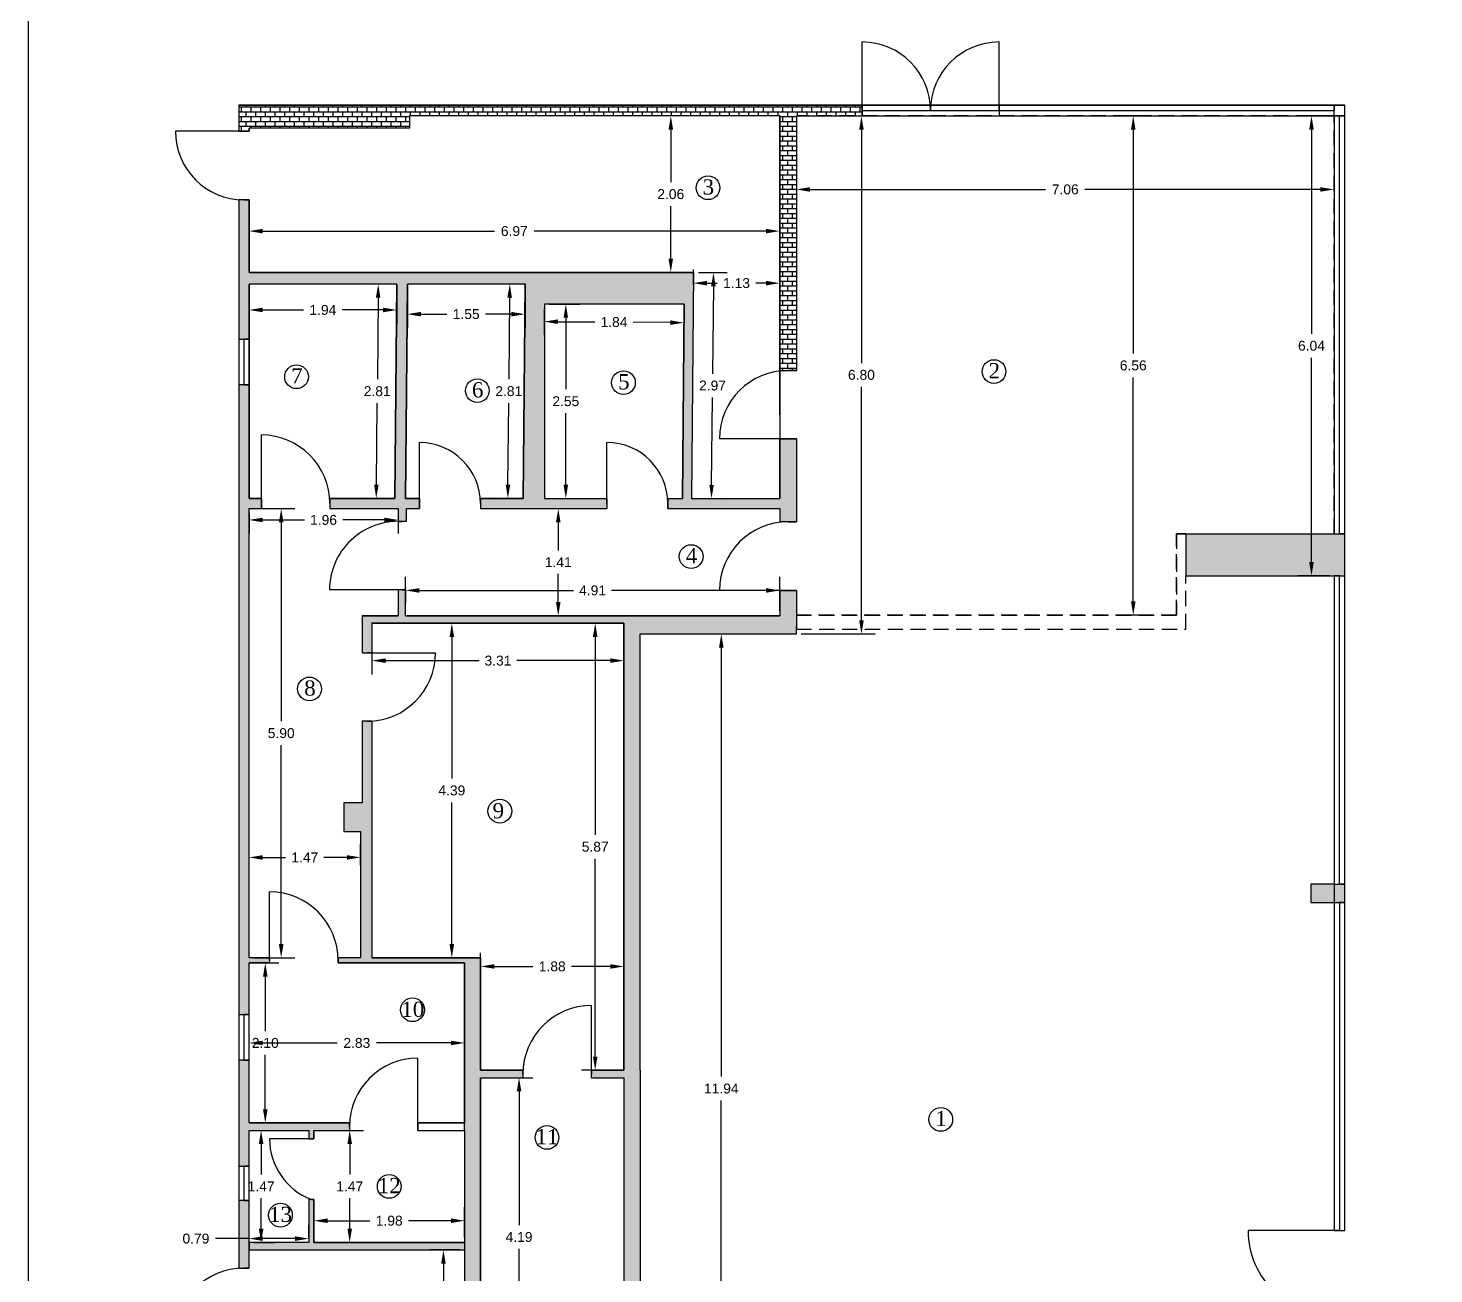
# Model space of a CAD drawing. Header units: millimetres. Extents: x 3.4 to 65.3, y -2.3 to 35.
# Drawn here: x 3.36 to 21.82, y 6.01 to 22.37 of the extents above; entities that cross this region are included whole.
import ezdxf

# ---------------------------------------------------------------- set-up
doc = ezdxf.new("R2010")
doc.units = ezdxf.units.MM
doc.header["$LTSCALE"] = 0.2
doc.header["$PDMODE"] = 32
doc.header["$PDSIZE"] = 0.3
doc.linetypes.add('DASHED', pattern=[0.75, 0.5, -0.25])
doc.layers.add('CLADIRI_ACTIVE', color=5, linetype='Continuous')
doc.styles.get("Standard").update_dxf_attribs({"font": 'arial.ttf'})
doc.styles.add('STYLE1', font='times.ttf')
doc.dimstyles.get("Standard").update_dxf_attribs({"dimtxt": 0.18, "dimasz": 0.18, "dimexe": 0.18, "dimexo": 0.0625, "dimgap": 0.09, "dimtad": 0, "dimtih": 1, "dimtoh": 1, "dimdec": 4, "dimzin": 0, "dimdsep": 46, "dimtxsty": 'Standard', "dimcen": 0.09, "dimadec": 0, "dimazin": 0, "dimtfac": 1, "dimtdec": 4, "dimtofl": 0, "dimtmove": 0, "dimatfit": 3, "dimfxl": 1, "dimtolj": 1, "dimtzin": 0, "dimarcsym": 0})

# ---------------------------------------------------------------- blocks, each defined once
blk = doc.blocks.new('*D111')
at = {"color": 0, "lineweight": -2, "transparency": 16777216}
for p, q in [((13.449, 21.156), (13.449, 20.073)), ((20.512, 21.156), (20.512, 20.073)), ((13.629, 20.253), (16.723, 20.253)), ((20.332, 20.253), (17.239, 20.253))]:
    blk.add_line(p, q, dxfattribs=at)
at = {"color": 0, "transparency": 16777216}
for points in [[(13.629, 20.283), (13.629, 20.223), (13.449, 20.253)], [(20.332, 20.283), (20.332, 20.223), (20.512, 20.253)]]:
    blk.add_solid(points, dxfattribs=at)
at = {"layer": 'Defpoints', "color": 0, "transparency": 16777216}
for p in [(13.449, 21.219), (20.512, 21.219), (20.512, 20.253)]:
    blk.add_point(p, dxfattribs=at)
at = {"color": 0, "transparency": 16777216, "insert": (16.981, 20.253), "char_height": 0.13, "attachment_point": 5}
blk.add_mtext('\\A1;7.06', dxfattribs=at)
blk = doc.blocks.new('*D112')
at = {"color": 0, "lineweight": -2, "transparency": 16777216}
for p, q in [((17.966, 21.219), (17.694, 21.219)), ((17.874, 21.039), (17.874, 18.097)), ((17.874, 14.842), (17.874, 17.784)), ((17.966, 14.662), (17.694, 14.662))]:
    blk.add_line(p, q, dxfattribs=at)
at = {"color": 0, "transparency": 16777216}
for points in [[(17.844, 21.039), (17.904, 21.039), (17.874, 21.219)], [(17.844, 14.842), (17.904, 14.842), (17.874, 14.662)]]:
    blk.add_solid(points, dxfattribs=at)
at = {"layer": 'Defpoints', "color": 0, "transparency": 16777216}
for p in [(18.028, 21.219), (17.874, 14.662), (18.028, 14.662)]:
    blk.add_point(p, dxfattribs=at)
at = {"color": 0, "transparency": 16777216, "insert": (17.874, 17.941), "char_height": 0.13, "attachment_point": 5}
blk.add_mtext('\\A1;6.56', dxfattribs=at)
blk = doc.blocks.new('*D113')
at = {"color": 0, "lineweight": -2, "transparency": 16777216}
for p, q in [((20.45, 21.219), (20.035, 21.219)), ((20.215, 21.039), (20.215, 18.355)), ((20.215, 15.359), (20.215, 18.042)), ((20.45, 15.179), (20.035, 15.179))]:
    blk.add_line(p, q, dxfattribs=at)
at = {"color": 0, "transparency": 16777216}
for points in [[(20.185, 21.039), (20.245, 21.039), (20.215, 21.219)], [(20.185, 15.359), (20.245, 15.359), (20.215, 15.179)]]:
    blk.add_solid(points, dxfattribs=at)
at = {"layer": 'Defpoints', "color": 0, "transparency": 16777216}
for p in [(20.215, 21.219), (20.512, 21.219), (20.512, 15.179)]:
    blk.add_point(p, dxfattribs=at)
at = {"color": 0, "transparency": 16777216, "insert": (20.215, 18.199), "char_height": 0.13, "attachment_point": 5}
blk.add_mtext('\\A1;6.04', dxfattribs=at)
blk = doc.blocks.new('*D114')
at = {"color": 0, "lineweight": -2, "transparency": 16777216}
for p, q in [((13.512, 21.219), (14.484, 21.219)), ((14.304, 21.039), (14.304, 17.973)), ((14.304, 14.595), (14.304, 17.66)), ((13.512, 14.415), (14.484, 14.415))]:
    blk.add_line(p, q, dxfattribs=at)
at = {"color": 0, "transparency": 16777216}
for points in [[(14.274, 21.039), (14.334, 21.039), (14.304, 21.219)], [(14.274, 14.595), (14.334, 14.595), (14.304, 14.415)]]:
    blk.add_solid(points, dxfattribs=at)
at = {"layer": 'Defpoints', "color": 0, "transparency": 16777216}
for p in [(13.449, 21.219), (13.449, 14.415), (14.304, 14.415)]:
    blk.add_point(p, dxfattribs=at)
at = {"color": 0, "transparency": 16777216, "insert": (14.304, 17.817), "char_height": 0.13, "attachment_point": 5}
blk.add_mtext('\\A1;6.80', dxfattribs=at)
blk = doc.blocks.new('*D116')
at = {"color": 0, "lineweight": -2, "transparency": 16777216}
for p, q in [((11.461, 14.415), (12.643, 14.415)), ((12.463, 14.235), (12.463, 8.6)), ((12.463, 2.652), (12.463, 8.287)), ((11.461, 2.472), (12.643, 2.472))]:
    blk.add_line(p, q, dxfattribs=at)
at = {"color": 0, "transparency": 16777216}
for points in [[(12.433, 14.235), (12.493, 14.235), (12.463, 14.415)], [(12.433, 2.652), (12.493, 2.652), (12.463, 2.472)]]:
    blk.add_solid(points, dxfattribs=at)
at = {"layer": 'Defpoints', "color": 0, "transparency": 16777216}
for p in [(11.398, 14.415), (11.398, 2.472), (12.463, 2.472)]:
    blk.add_point(p, dxfattribs=at)
at = {"color": 0, "transparency": 16777216, "insert": (12.463, 8.443), "char_height": 0.13, "attachment_point": 5}
blk.add_mtext('\\A1;11.94', dxfattribs=at)
blk = doc.blocks.new('*D118')
at = {"color": 0, "lineweight": -2, "transparency": 16777216}
for p, q in [((7.874, 14.492), (7.874, 13.884)), ((11.185, 14.492), (11.185, 13.884)), ((8.054, 14.064), (9.283, 14.064)), ((11.005, 14.064), (9.776, 14.064))]:
    blk.add_line(p, q, dxfattribs=at)
at = {"color": 0, "transparency": 16777216}
for points in [[(8.054, 14.094), (8.054, 14.034), (7.874, 14.064)], [(11.005, 14.094), (11.005, 14.034), (11.185, 14.064)]]:
    blk.add_solid(points, dxfattribs=at)
at = {"layer": 'Defpoints', "color": 0, "transparency": 16777216}
for p in [(7.874, 14.555), (11.185, 14.555), (7.874, 14.064)]:
    blk.add_point(p, dxfattribs=at)
at = {"color": 0, "transparency": 16777216, "insert": (9.53, 14.064), "char_height": 0.13, "attachment_point": 5}
blk.add_mtext('\\A1;3.31', dxfattribs=at)
blk = doc.blocks.new('*D119')
at = {"color": 0, "lineweight": -2, "transparency": 16777216}
for p, q in [((8.966, 14.555), (8.744, 14.555)), ((8.924, 14.375), (8.924, 12.514)), ((8.924, 10.34), (8.924, 12.201)), ((8.966, 10.16), (8.744, 10.16))]:
    blk.add_line(p, q, dxfattribs=at)
at = {"color": 0, "transparency": 16777216}
for points in [[(8.894, 14.375), (8.954, 14.375), (8.924, 14.555)], [(8.894, 10.34), (8.954, 10.34), (8.924, 10.16)]]:
    blk.add_solid(points, dxfattribs=at)
at = {"layer": 'Defpoints', "color": 0, "transparency": 16777216}
for p in [(9.029, 14.555), (8.924, 10.16), (9.029, 10.16)]:
    blk.add_point(p, dxfattribs=at)
at = {"color": 0, "transparency": 16777216, "insert": (8.924, 12.358), "char_height": 0.13, "attachment_point": 5}
blk.add_mtext('\\A1;4.39', dxfattribs=at)
blk = doc.blocks.new('*D120')
at = {"color": 0, "lineweight": -2, "transparency": 16777216}
for p, q in [((9.302, 9.796), (9.302, 10.227)), ((11.185, 9.796), (11.185, 10.227)), ((9.482, 10.047), (9.99, 10.047)), ((11.005, 10.047), (10.496, 10.047))]:
    blk.add_line(p, q, dxfattribs=at)
at = {"color": 0, "transparency": 16777216}
for points in [[(9.482, 10.077), (9.482, 10.017), (9.302, 10.047)], [(11.005, 10.077), (11.005, 10.017), (11.185, 10.047)]]:
    blk.add_solid(points, dxfattribs=at)
at = {"layer": 'Defpoints', "color": 0, "transparency": 16777216}
for p in [(11.185, 10.047), (9.302, 9.733), (11.185, 9.733)]:
    blk.add_point(p, dxfattribs=at)
at = {"color": 0, "transparency": 16777216, "insert": (10.243, 10.047), "char_height": 0.13, "attachment_point": 5}
blk.add_mtext('\\A1;1.88', dxfattribs=at)
blk = doc.blocks.new('*D121')
at = {"color": 0, "lineweight": -2, "transparency": 16777216}
for p, q in [((11.123, 14.555), (10.627, 14.555)), ((10.807, 14.375), (10.807, 11.775)), ((10.807, 8.863), (10.807, 11.462)), ((11.123, 8.683), (10.627, 8.683))]:
    blk.add_line(p, q, dxfattribs=at)
at = {"color": 0, "transparency": 16777216}
for points in [[(10.777, 14.375), (10.837, 14.375), (10.807, 14.555)], [(10.777, 8.863), (10.837, 8.863), (10.807, 8.683)]]:
    blk.add_solid(points, dxfattribs=at)
at = {"layer": 'Defpoints', "color": 0, "transparency": 16777216}
for p in [(10.807, 14.555), (11.185, 14.555), (11.185, 8.683)]:
    blk.add_point(p, dxfattribs=at)
at = {"color": 0, "transparency": 16777216, "insert": (10.807, 11.619), "char_height": 0.13, "attachment_point": 5}
blk.add_mtext('\\A1;5.87', dxfattribs=at)
blk = doc.blocks.new('*D122')
at = {"color": 0, "lineweight": -2, "transparency": 16777216}
for p, q in [((10.193, 16.061), (10.502, 16.061)), ((10.322, 15.881), (10.322, 15.512)), ((10.322, 14.833), (10.322, 15.202)), ((10.193, 14.653), (10.502, 14.653))]:
    blk.add_line(p, q, dxfattribs=at)
at = {"color": 0, "transparency": 16777216}
for points in [[(10.292, 15.881), (10.352, 15.881), (10.322, 16.061)], [(10.292, 14.833), (10.352, 14.833), (10.322, 14.653)]]:
    blk.add_solid(points, dxfattribs=at)
at = {"layer": 'Defpoints', "color": 0, "transparency": 16777216}
for p in [(10.131, 16.061), (10.131, 14.653), (10.322, 14.653)]:
    blk.add_point(p, dxfattribs=at)
at = {"color": 0, "transparency": 16777216, "insert": (10.322, 15.357), "char_height": 0.13, "attachment_point": 5}
blk.add_mtext('\\A1;1.41', dxfattribs=at)
blk = doc.blocks.new('*D123')
at = {"color": 0, "lineweight": -2, "transparency": 16777216}
for p, q in [((8.316, 14.715), (8.316, 15.166)), ((13.23, 14.715), (13.23, 15.166)), ((8.496, 14.986), (10.524, 14.986)), ((13.05, 14.986), (11.022, 14.986))]:
    blk.add_line(p, q, dxfattribs=at)
at = {"color": 0, "transparency": 16777216}
for points in [[(8.496, 15.016), (8.496, 14.956), (8.316, 14.986)], [(13.05, 15.016), (13.05, 14.956), (13.23, 14.986)]]:
    blk.add_solid(points, dxfattribs=at)
at = {"layer": 'Defpoints', "color": 0, "transparency": 16777216}
for p in [(13.23, 14.986), (8.316, 14.653), (13.23, 14.653)]:
    blk.add_point(p, dxfattribs=at)
at = {"color": 0, "transparency": 16777216, "insert": (10.773, 14.986), "char_height": 0.13, "attachment_point": 5}
blk.add_mtext('\\A1;4.91', dxfattribs=at)
blk = doc.blocks.new('*D124')
at = {"color": 0, "lineweight": -2, "transparency": 16777216}
for p, q in [((10.201, 18.748), (10.601, 18.748)), ((10.421, 18.568), (10.421, 17.628)), ((10.421, 16.375), (10.421, 17.315)), ((10.201, 16.195), (10.601, 16.195))]:
    blk.add_line(p, q, dxfattribs=at)
at = {"color": 0, "transparency": 16777216}
for points in [[(10.391, 18.568), (10.451, 18.568), (10.421, 18.748)], [(10.391, 16.375), (10.451, 16.375), (10.421, 16.195)]]:
    blk.add_solid(points, dxfattribs=at)
at = {"layer": 'Defpoints', "color": 0, "transparency": 16777216}
for p in [(10.139, 18.748), (10.139, 16.195), (10.421, 16.195)]:
    blk.add_point(p, dxfattribs=at)
at = {"color": 0, "transparency": 16777216, "insert": (10.421, 17.471), "char_height": 0.13, "attachment_point": 5}
blk.add_mtext('\\A1;2.55', dxfattribs=at)
blk = doc.blocks.new('*D125')
at = {"color": 0, "lineweight": -2, "transparency": 16777216}
for p, q in [((10.138, 18.686), (10.135, 18.337)), ((11.973, 18.671), (11.971, 18.322)), ((10.317, 18.516), (10.802, 18.512)), ((11.792, 18.504), (11.307, 18.508))]:
    blk.add_line(p, q, dxfattribs=at)
at = {"color": 0, "transparency": 16777216}
for points in [[(10.317, 18.546), (10.316, 18.486), (10.137, 18.517)], [(11.792, 18.534), (11.792, 18.474), (11.972, 18.502)]]:
    blk.add_solid(points, dxfattribs=at)
at = {"layer": 'Defpoints', "color": 0, "transparency": 16777216}
for p in [(10.139, 18.748), (11.974, 18.733), (11.972, 18.502)]:
    blk.add_point(p, dxfattribs=at)
at = {"color": 0, "transparency": 16777216, "insert": (11.054, 18.51), "char_height": 0.13, "attachment_point": 5}
blk.add_mtext('\\A1;1.84', dxfattribs=at)
blk = doc.blocks.new('*D126')
at = {"color": 0, "lineweight": -2, "transparency": 16777216}
for p, q in [((8.34, 18.945), (8.34, 18.435)), ((9.886, 18.945), (9.886, 18.435)), ((8.52, 18.615), (8.86, 18.615)), ((9.706, 18.615), (9.366, 18.615))]:
    blk.add_line(p, q, dxfattribs=at)
at = {"color": 0, "transparency": 16777216}
for points in [[(8.52, 18.645), (8.52, 18.585), (8.34, 18.615)], [(9.706, 18.645), (9.706, 18.585), (9.886, 18.615)]]:
    blk.add_solid(points, dxfattribs=at)
at = {"layer": 'Defpoints', "color": 0, "transparency": 16777216}
for p in [(8.34, 19.008), (9.886, 19.008), (8.34, 18.615)]:
    blk.add_point(p, dxfattribs=at)
at = {"color": 0, "transparency": 16777216, "insert": (9.113, 18.615), "char_height": 0.13, "attachment_point": 5}
blk.add_mtext('\\A1;1.55', dxfattribs=at)
blk = doc.blocks.new('*D127')
at = {"color": 0, "lineweight": -2, "transparency": 16777216}
for p, q in [((9.823, 19.008), (9.505, 19.011)), ((9.683, 18.83), (9.674, 17.759)), ((9.661, 16.376), (9.671, 17.447)), ((9.798, 16.195), (9.48, 16.198))]:
    blk.add_line(p, q, dxfattribs=at)
at = {"color": 0, "transparency": 16777216}
for points in [[(9.653, 18.83), (9.713, 18.829), (9.685, 19.01)], [(9.631, 16.377), (9.691, 16.376), (9.66, 16.196)]]:
    blk.add_solid(points, dxfattribs=at)
at = {"layer": 'Defpoints', "color": 0, "transparency": 16777216}
for p in [(9.886, 19.008), (9.66, 16.196), (9.86, 16.195)]:
    blk.add_point(p, dxfattribs=at)
at = {"color": 0, "transparency": 16777216, "insert": (9.672, 17.603), "char_height": 0.13, "attachment_point": 5}
blk.add_mtext('\\A1;2.81', dxfattribs=at)
blk = doc.blocks.new('*D128')
at = {"color": 0, "lineweight": -2, "transparency": 16777216}
for p, q in [((6.26, 18.945), (6.26, 18.49)), ((8.2, 18.945), (8.2, 18.49)), ((6.44, 18.67), (6.977, 18.67)), ((8.02, 18.67), (7.482, 18.67))]:
    blk.add_line(p, q, dxfattribs=at)
at = {"color": 0, "transparency": 16777216}
for points in [[(6.44, 18.7), (6.44, 18.64), (6.26, 18.67)], [(8.02, 18.7), (8.02, 18.64), (8.2, 18.67)]]:
    blk.add_solid(points, dxfattribs=at)
at = {"layer": 'Defpoints', "color": 0, "transparency": 16777216}
for p in [(6.26, 19.008), (8.2, 19.008), (6.26, 18.67)]:
    blk.add_point(p, dxfattribs=at)
at = {"color": 0, "transparency": 16777216, "insert": (7.23, 18.67), "char_height": 0.13, "attachment_point": 5}
blk.add_mtext('\\A1;1.94', dxfattribs=at)
blk = doc.blocks.new('*D129')
at = {"color": 0, "lineweight": -2, "transparency": 16777216}
for p, q in [((8.137, 19.008), (7.777, 19.012)), ((7.956, 18.83), (7.946, 17.76)), ((7.933, 16.377), (7.943, 17.447)), ((8.111, 16.195), (7.751, 16.199))]:
    blk.add_line(p, q, dxfattribs=at)
at = {"color": 0, "transparency": 16777216}
for points in [[(7.926, 18.83), (7.986, 18.83), (7.957, 19.01)], [(7.903, 16.377), (7.963, 16.377), (7.931, 16.197)]]:
    blk.add_solid(points, dxfattribs=at)
at = {"layer": 'Defpoints', "color": 0, "transparency": 16777216}
for p in [(8.2, 19.008), (7.931, 16.197), (8.174, 16.195)]:
    blk.add_point(p, dxfattribs=at)
at = {"color": 0, "transparency": 16777216, "insert": (7.944, 17.603), "char_height": 0.13, "attachment_point": 5}
blk.add_mtext('\\A1;2.81', dxfattribs=at)
blk = doc.blocks.new('*D130')
at = {"color": 0, "lineweight": -2, "transparency": 16777216}
for p, q in [((6.26, 15.998), (6.26, 15.732)), ((6.44, 15.912), (6.987, 15.912)), ((8.038, 15.912), (7.492, 15.912)), ((8.218, 15.998), (8.218, 15.732))]:
    blk.add_line(p, q, dxfattribs=at)
at = {"color": 0, "transparency": 16777216}
for points in [[(6.44, 15.942), (6.44, 15.882), (6.26, 15.912)], [(8.038, 15.942), (8.038, 15.882), (8.218, 15.912)]]:
    blk.add_solid(points, dxfattribs=at)
at = {"layer": 'Defpoints', "color": 0, "transparency": 16777216}
for p in [(6.26, 16.061), (8.218, 16.061), (8.218, 15.912)]:
    blk.add_point(p, dxfattribs=at)
at = {"color": 0, "transparency": 16777216, "insert": (7.239, 15.912), "char_height": 0.13, "attachment_point": 5}
blk.add_mtext('\\A1;1.96', dxfattribs=at)
blk = doc.blocks.new('*D131')
at = {"color": 0, "lineweight": -2, "transparency": 16777216}
for p, q in [((6.323, 16.061), (6.863, 16.061)), ((6.683, 15.881), (6.683, 13.267)), ((6.683, 10.34), (6.683, 12.954)), ((6.323, 10.16), (6.863, 10.16))]:
    blk.add_line(p, q, dxfattribs=at)
at = {"color": 0, "transparency": 16777216}
for points in [[(6.653, 15.881), (6.713, 15.881), (6.683, 16.061)], [(6.653, 10.34), (6.713, 10.34), (6.683, 10.16)]]:
    blk.add_solid(points, dxfattribs=at)
at = {"layer": 'Defpoints', "color": 0, "transparency": 16777216}
for p in [(6.26, 16.061), (6.26, 10.16), (6.683, 10.16)]:
    blk.add_point(p, dxfattribs=at)
at = {"color": 0, "transparency": 16777216, "insert": (6.683, 13.111), "char_height": 0.13, "attachment_point": 5}
blk.add_mtext('\\A1;5.90', dxfattribs=at)
blk = doc.blocks.new('*D132')
at = {"color": 0, "lineweight": -2, "transparency": 16777216}
for p, q in [((6.26, 11.377), (6.26, 11.659)), ((7.725, 11.377), (7.725, 11.659)), ((6.44, 11.479), (6.74, 11.479)), ((7.545, 11.479), (7.245, 11.479))]:
    blk.add_line(p, q, dxfattribs=at)
at = {"color": 0, "transparency": 16777216}
for points in [[(6.44, 11.509), (6.44, 11.449), (6.26, 11.479)], [(7.545, 11.509), (7.545, 11.449), (7.725, 11.479)]]:
    blk.add_solid(points, dxfattribs=at)
at = {"layer": 'Defpoints', "color": 0, "transparency": 16777216}
for p in [(6.26, 11.479), (6.26, 11.314), (7.725, 11.314)]:
    blk.add_point(p, dxfattribs=at)
at = {"color": 0, "transparency": 16777216, "insert": (6.993, 11.479), "char_height": 0.13, "attachment_point": 5}
blk.add_mtext('\\A1;1.47', dxfattribs=at)
blk = doc.blocks.new('*D133')
at = {"color": 0, "lineweight": -2, "transparency": 16777216}
for p, q in [((6.323, 10.093), (6.654, 10.093)), ((6.474, 9.913), (6.474, 9.198)), ((6.474, 8.171), (6.474, 8.886)), ((6.323, 7.991), (6.654, 7.991))]:
    blk.add_line(p, q, dxfattribs=at)
at = {"color": 0, "transparency": 16777216}
for points in [[(6.444, 9.913), (6.504, 9.913), (6.474, 10.093)], [(6.444, 8.171), (6.504, 8.171), (6.474, 7.991)]]:
    blk.add_solid(points, dxfattribs=at)
at = {"layer": 'Defpoints', "color": 0, "transparency": 16777216}
for p in [(6.26, 10.093), (6.26, 7.991), (6.474, 7.991)]:
    blk.add_point(p, dxfattribs=at)
at = {"color": 0, "transparency": 16777216, "insert": (6.474, 9.042), "char_height": 0.13, "attachment_point": 5}
blk.add_mtext('\\A1;2.10', dxfattribs=at)
blk = doc.blocks.new('*D134')
at = {"color": 0, "lineweight": -2, "transparency": 16777216}
for p, q in [((6.26, 9.104), (6.26, 9.222)), ((9.092, 9.104), (9.092, 9.222)), ((6.44, 9.042), (7.416, 9.042)), ((8.912, 9.042), (7.936, 9.042))]:
    blk.add_line(p, q, dxfattribs=at)
at = {"color": 0, "transparency": 16777216}
for points in [[(6.44, 9.072), (6.44, 9.012), (6.26, 9.042)], [(8.912, 9.072), (8.912, 9.012), (9.092, 9.042)]]:
    blk.add_solid(points, dxfattribs=at)
at = {"layer": 'Defpoints', "color": 0, "transparency": 16777216}
for p in [(6.26, 9.042), (6.26, 9.042), (9.092, 9.042)]:
    blk.add_point(p, dxfattribs=at)
at = {"color": 0, "transparency": 16777216, "insert": (7.676, 9.042), "char_height": 0.13, "attachment_point": 5}
blk.add_mtext('\\A1;2.83', dxfattribs=at)
blk = doc.blocks.new('*D135')
at = {"color": 0, "lineweight": -2, "transparency": 16777216}
for p, q in [((6.323, 7.894), (6.599, 7.894)), ((6.419, 7.714), (6.419, 7.314)), ((6.419, 6.603), (6.419, 7.003)), ((6.323, 6.423), (6.599, 6.423))]:
    blk.add_line(p, q, dxfattribs=at)
at = {"color": 0, "transparency": 16777216}
for points in [[(6.389, 7.714), (6.449, 7.714), (6.419, 7.894)], [(6.389, 6.603), (6.449, 6.603), (6.419, 6.423)]]:
    blk.add_solid(points, dxfattribs=at)
at = {"layer": 'Defpoints', "color": 0, "transparency": 16777216}
for p in [(6.26, 7.894), (6.26, 6.423), (6.419, 6.423)]:
    blk.add_point(p, dxfattribs=at)
at = {"color": 0, "transparency": 16777216, "insert": (6.419, 7.158), "char_height": 0.13, "attachment_point": 5}
blk.add_mtext('\\A1;1.47', dxfattribs=at)
blk = doc.blocks.new('*D136')
at = {"color": 0, "lineweight": -2, "transparency": 16777216}
for p, q in [((6.26, 6.485), (6.26, 6.652)), ((7.045, 6.485), (7.045, 6.652)), ((6.26, 6.472), (5.822, 6.472)), ((6.865, 6.472), (6.44, 6.472))]:
    blk.add_line(p, q, dxfattribs=at)
at = {"color": 0, "transparency": 16777216}
for points in [[(6.44, 6.502), (6.44, 6.442), (6.26, 6.472)], [(6.865, 6.502), (6.865, 6.442), (7.045, 6.472)]]:
    blk.add_solid(points, dxfattribs=at)
at = {"layer": 'Defpoints', "color": 0, "transparency": 16777216}
for p in [(7.045, 6.472), (6.26, 6.423), (7.045, 6.423)]:
    blk.add_point(p, dxfattribs=at)
at = {"color": 0, "transparency": 16777216, "insert": (5.563, 6.472), "char_height": 0.13, "attachment_point": 5}
blk.add_mtext('\\A1;0.79', dxfattribs=at)
blk = doc.blocks.new('*D137')
at = {"color": 0, "lineweight": -2, "transparency": 16777216}
for p, q in [((7.48, 7.894), (7.763, 7.894)), ((7.583, 7.714), (7.583, 7.314)), ((7.583, 6.603), (7.583, 7.003)), ((7.48, 6.423), (7.763, 6.423))]:
    blk.add_line(p, q, dxfattribs=at)
at = {"color": 0, "transparency": 16777216}
for points in [[(7.553, 7.714), (7.613, 7.714), (7.583, 7.894)], [(7.553, 6.603), (7.613, 6.603), (7.583, 6.423)]]:
    blk.add_solid(points, dxfattribs=at)
at = {"layer": 'Defpoints', "color": 0, "transparency": 16777216}
for p in [(7.418, 7.894), (7.418, 6.423), (7.583, 6.423)]:
    blk.add_point(p, dxfattribs=at)
at = {"color": 0, "transparency": 16777216, "insert": (7.583, 7.158), "char_height": 0.13, "attachment_point": 5}
blk.add_mtext('\\A1;1.47', dxfattribs=at)
blk = doc.blocks.new('*D138')
at = {"color": 0, "lineweight": -2, "transparency": 16777216}
for p, q in [((7.112, 6.485), (7.112, 6.887)), ((9.092, 6.485), (9.092, 6.887)), ((7.292, 6.707), (7.849, 6.707)), ((8.912, 6.707), (8.355, 6.707))]:
    blk.add_line(p, q, dxfattribs=at)
at = {"color": 0, "transparency": 16777216}
for points in [[(7.292, 6.737), (7.292, 6.677), (7.112, 6.707)], [(8.912, 6.737), (8.912, 6.677), (9.092, 6.707)]]:
    blk.add_solid(points, dxfattribs=at)
at = {"layer": 'Defpoints', "color": 0, "transparency": 16777216}
for p in [(9.092, 6.707), (7.112, 6.423), (9.092, 6.423)]:
    blk.add_point(p, dxfattribs=at)
at = {"color": 0, "transparency": 16777216, "insert": (8.102, 6.707), "char_height": 0.13, "attachment_point": 5}
blk.add_mtext('\\A1;1.98', dxfattribs=at)
blk = doc.blocks.new('*D139')
at = {"color": 0, "lineweight": -2, "transparency": 16777216}
for p, q in [((9.029, 6.323), (8.634, 6.323)), ((8.814, 6.143), (8.814, 5.518)), ((8.814, 4.58), (8.814, 5.205)), ((9.029, 4.4), (8.634, 4.4))]:
    blk.add_line(p, q, dxfattribs=at)
at = {"color": 0, "transparency": 16777216}
for points in [[(8.784, 6.143), (8.844, 6.143), (8.814, 6.323)], [(8.784, 4.58), (8.844, 4.58), (8.814, 4.4)]]:
    blk.add_solid(points, dxfattribs=at)
at = {"layer": 'Defpoints', "color": 0, "transparency": 16777216}
for p in [(9.092, 6.323), (8.814, 4.4), (9.092, 4.4)]:
    blk.add_point(p, dxfattribs=at)
at = {"color": 0, "transparency": 16777216, "insert": (8.814, 5.361), "char_height": 0.13, "attachment_point": 5}
blk.add_mtext('\\A1;1.92', dxfattribs=at)
blk = doc.blocks.new('*D142')
at = {"color": 0, "lineweight": -2, "transparency": 16777216}
for p, q in [((9.364, 8.586), (9.987, 8.586)), ((9.807, 8.406), (9.807, 6.649)), ((9.807, 4.58), (9.807, 6.337)), ((9.364, 4.4), (9.987, 4.4))]:
    blk.add_line(p, q, dxfattribs=at)
at = {"color": 0, "transparency": 16777216}
for points in [[(9.777, 8.406), (9.837, 8.406), (9.807, 8.586)], [(9.777, 4.58), (9.837, 4.58), (9.807, 4.4)]]:
    blk.add_solid(points, dxfattribs=at)
at = {"layer": 'Defpoints', "color": 0, "transparency": 16777216}
for p in [(9.302, 8.586), (9.807, 8.586), (9.302, 4.4)]:
    blk.add_point(p, dxfattribs=at)
at = {"color": 0, "transparency": 16777216, "insert": (9.807, 6.493), "char_height": 0.13, "attachment_point": 5}
blk.add_mtext('\\A1;4.19', dxfattribs=at)
blk = doc.blocks.new('*D146')
at = {"color": 0, "lineweight": -2, "transparency": 16777216}
for p, q in [((6.26, 19.703), (6.26, 19.886)), ((13.23, 19.703), (13.23, 19.886)), ((6.44, 19.706), (9.486, 19.706)), ((13.05, 19.706), (10.004, 19.706))]:
    blk.add_line(p, q, dxfattribs=at)
at = {"color": 0, "transparency": 16777216}
for points in [[(6.44, 19.736), (6.44, 19.676), (6.26, 19.706)], [(13.05, 19.736), (13.05, 19.676), (13.23, 19.706)]]:
    blk.add_solid(points, dxfattribs=at)
at = {"layer": 'Defpoints', "color": 0, "transparency": 16777216}
for p in [(6.26, 19.64), (13.23, 19.706), (13.23, 19.64)]:
    blk.add_point(p, dxfattribs=at)
at = {"color": 0, "transparency": 16777216, "insert": (9.745, 19.706), "char_height": 0.13, "attachment_point": 5}
blk.add_mtext('\\A1;6.97', dxfattribs=at)
blk = doc.blocks.new('*D147')
at = {"color": 0, "lineweight": -2, "transparency": 16777216}
for p, q in [((12.162, 19.163), (12.541, 19.16)), ((12.359, 18.981), (12.349, 17.833)), ((12.336, 16.372), (12.346, 17.52)), ((12.135, 16.194), (12.514, 16.191))]:
    blk.add_line(p, q, dxfattribs=at)
at = {"color": 0, "transparency": 16777216}
for points in [[(12.329, 18.982), (12.389, 18.981), (12.361, 19.161)], [(12.306, 16.373), (12.366, 16.372), (12.334, 16.192)]]:
    blk.add_solid(points, dxfattribs=at)
at = {"layer": 'Defpoints', "color": 0, "transparency": 16777216}
for p in [(12.099, 19.164), (12.073, 16.195), (12.334, 16.192)]:
    blk.add_point(p, dxfattribs=at)
at = {"color": 0, "transparency": 16777216, "insert": (12.348, 17.677), "char_height": 0.13, "attachment_point": 5}
blk.add_mtext('\\A1;2.97', dxfattribs=at)
blk = doc.blocks.new('*D148')
at = {"color": 0, "lineweight": -2, "transparency": 16777216}
for p, q in [((12.097, 19.006), (12.097, 19.202)), ((12.277, 19.022), (12.411, 19.022)), ((13.05, 19.022), (12.916, 19.022)), ((13.23, 19.006), (13.23, 19.202))]:
    blk.add_line(p, q, dxfattribs=at)
at = {"color": 0, "transparency": 16777216}
for points in [[(12.277, 19.052), (12.277, 18.992), (12.097, 19.022)], [(13.05, 19.052), (13.05, 18.992), (13.23, 19.022)]]:
    blk.add_solid(points, dxfattribs=at)
at = {"layer": 'Defpoints', "color": 0, "transparency": 16777216}
for p in [(13.23, 19.022), (12.097, 18.944), (13.23, 18.944)]:
    blk.add_point(p, dxfattribs=at)
at = {"color": 0, "transparency": 16777216, "insert": (12.664, 19.022), "char_height": 0.13, "attachment_point": 5}
blk.add_mtext('\\A1;1.13', dxfattribs=at)
blk = doc.blocks.new('*D149')
at = {"color": 0, "lineweight": -2, "transparency": 16777216}
for p, q in [((11.749, 21.219), (11.62, 21.219)), ((11.8, 21.039), (11.8, 20.348)), ((11.8, 19.344), (11.8, 20.035)), ((11.749, 19.164), (11.62, 19.164))]:
    blk.add_line(p, q, dxfattribs=at)
at = {"color": 0, "transparency": 16777216}
for points in [[(11.77, 21.039), (11.83, 21.039), (11.8, 21.219)], [(11.77, 19.344), (11.83, 19.344), (11.8, 19.164)]]:
    blk.add_solid(points, dxfattribs=at)
at = {"layer": 'Defpoints', "color": 0, "transparency": 16777216}
for p in [(11.8, 21.219), (11.811, 21.219), (11.811, 19.164)]:
    blk.add_point(p, dxfattribs=at)
at = {"color": 0, "transparency": 16777216, "insert": (11.8, 20.191), "char_height": 0.13, "attachment_point": 5}
blk.add_mtext('\\A1;2.06', dxfattribs=at)

msp = doc.modelspace()

# ---------------------------------------------------------------- hatches: boundary and pattern name
at = {"layer": 'CLADIRI_ACTIVE', "transparency": 33554534}
h = msp.add_hatch(dxfattribs=at)
h.set_pattern_fill('BRICK', color=9, scale=0.01)
h.paths.add_polyline_path([(14.312, 21.362), (6.126, 21.362), (6.126, 21.017), (6.193, 21.017), (6.26, 21.017), (6.26, 21.06), (8.366, 21.06), (8.366, 21.219), (13.23, 21.219), (13.23, 17.877), (13.449, 17.877), (13.449, 21.219), (14.312, 21.219)])
h = msp.add_hatch(dxfattribs=at)
h.set_pattern_fill('BRICK', color=9, scale=0.01)
edge = h.paths.add_edge_path()
edge.add_line((12.099, 19.164), (6.26, 19.164))
edge.add_line((6.26, 19.164), (6.26, 20.117))
edge.add_line((6.26, 20.117), (6.193, 20.117))
edge.add_line((6.193, 20.117), (6.126, 20.117))
edge.add_line((6.126, 20.117), (6.126, 18.285))
edge.add_line((6.126, 18.285), (6.26, 18.285))
edge.add_line((6.26, 18.285), (6.26, 19.008))
edge.add_line((6.26, 19.008), (8.2, 19.008))
edge.add_line((8.2, 19.008), (8.174, 16.195))
edge.add_line((8.174, 16.195), (7.322, 16.195))
edge.add_line((7.322, 16.195), (7.322, 16.128))
edge.add_line((7.322, 16.128), (7.322, 16.061))
edge.add_line((7.322, 16.061), (8.218, 16.061))
edge.add_line((8.218, 16.061), (8.218, 15.894))
edge.add_arc((8.22, 14.992), 0.902, 86.6735, 90.1231, ccw=False)
edge.add_line((8.273, 15.893), (8.327, 15.893))
edge.add_line((8.327, 15.893), (8.328, 16.061))
edge.add_line((8.328, 16.061), (8.5, 16.061))
edge.add_line((8.5, 16.061), (8.5, 16.195))
edge.add_line((8.5, 16.195), (8.314, 16.195))
edge.add_line((8.314, 16.195), (8.34, 19.008))
edge.add_line((8.34, 19.008), (9.886, 19.008))
edge.add_line((9.886, 19.008), (9.86, 16.195))
edge.add_line((9.86, 16.195), (9.3, 16.195))
edge.add_line((9.3, 16.195), (9.3, 16.128))
edge.add_line((9.3, 16.128), (9.3, 16.061))
edge.add_line((9.3, 16.061), (10.962, 16.061))
edge.add_line((10.962, 16.061), (10.962, 16.195))
edge.add_line((10.962, 16.195), (10.139, 16.195))
edge.add_line((10.139, 16.195), (10.139, 18.748))
edge.add_line((10.139, 18.748), (11.974, 18.748))
edge.add_line((11.974, 18.748), (11.953, 16.195))
edge.add_line((11.953, 16.195), (11.762, 16.195))
edge.add_line((11.762, 16.195), (11.762, 16.061))
edge.add_line((11.762, 16.061), (13.23, 16.061))
edge.add_line((13.23, 16.061), (13.23, 15.886))
edge.add_line((13.23, 15.886), (13.449, 15.886))
edge.add_line((13.449, 15.886), (13.449, 16.977))
edge.add_line((13.449, 16.977), (13.34, 16.977))
edge.add_line((13.34, 16.977), (13.23, 16.977))
edge.add_line((13.23, 16.977), (13.23, 16.195))
edge.add_line((13.23, 16.195), (12.073, 16.195))
edge.add_line((12.073, 16.195), (12.099, 19.164))
h.paths.add_polyline_path([(13.449, 14.662), (13.449, 14.986), (13.23, 14.986), (13.23, 14.653), (8.328, 14.653), (8.316, 14.653), (8.319, 14.992), (8.218, 14.992), (8.218, 14.653), (7.745, 14.653), (7.745, 14.167), (7.874, 14.167), (7.874, 14.555), (11.185, 14.555), (11.185, 8.683), (10.758, 8.683), (10.758, 8.634), (10.758, 8.586), (11.185, 8.586), (11.185, 4.4), (9.302, 4.4), (9.302, 8.586), (9.858, 8.586), (9.858, 8.683), (9.302, 8.683), (9.302, 10.16), (7.874, 10.16), (7.874, 13.267), (7.81, 13.267), (7.745, 13.267), (7.745, 12.198), (7.506, 12.198), (7.506, 11.819), (7.725, 11.819), (7.725, 10.161), (7.43, 10.161), (7.43, 10.093), (9.092, 10.093), (9.092, 7.991), (9.092, 7.894), (9.092, 6.423), (9.092, 4.4), (6.26, 4.4), (6.26, 5.184), (6.193, 5.184), (6.126, 5.184), (6.126, 3.513), (6.26, 3.513), (6.26, 4.233), (11.185, 4.233), (11.185, 2.472), (6.26, 2.472), (6.26, 2.613), (6.193, 2.613), (6.126, 2.613), (6.126, 2.332), (11.398, 2.332), (11.398, 8.683), (11.398, 14.415), (13.23, 14.415), (13.449, 14.415), (13.449, 14.479)])
h.paths.add_polyline_path([(20.652, 15.731), (18.565, 15.731), (18.565, 15.179), (20.652, 15.179)])
h.paths.add_polyline_path([(20.512, 11.129), (20.208, 11.129), (20.208, 10.888), (20.512, 10.888)])
h.paths.add_polyline_path([(20.652, 11.129), (20.512, 11.129), (20.512, 10.888), (20.652, 10.888)])
h.paths.add_polyline_path([(20.652, 2.472), (20.512, 2.472), (20.512, 2.332), (20.652, 2.332)])
h.paths.add_polyline_path([(20.512, 2.472), (14.494, 2.472), (11.398, 2.472), (11.398, 2.332), (20.512, 2.332)])
h.paths.add_polyline_path([(9.092, 6.423), (7.112, 6.423), (7.112, 6.984), (7.079, 6.984), (7.045, 6.984), (7.045, 6.423), (6.26, 6.423), (6.26, 6.323), (9.092, 6.323)], flags=17)
h.paths.add_polyline_path([(6.26, 6.974), (6.193, 6.974), (6.126, 6.974), (6.126, 6.084), (6.26, 6.084)])
h.paths.add_polyline_path([(6.26, 8.817), (6.193, 8.817), (6.126, 8.817), (6.126, 7.424), (6.26, 7.424), (6.26, 7.894), (7.045, 7.894), (7.045, 7.784), (7.079, 7.784), (7.112, 7.784), (7.112, 7.894), (7.579, 7.894), (7.579, 7.991), (6.26, 7.991)])
h.paths.add_polyline_path([(6.53, 10.161), (6.26, 10.16), (6.26, 16.061), (6.422, 16.061), (6.422, 16.195), (6.26, 16.195), (6.26, 17.685), (6.193, 17.685), (6.126, 17.685), (6.126, 9.417), (6.26, 9.417), (6.26, 10.093), (6.53, 10.093)])

# ---------------------------------------------------------------- linework, layer by layer
for points in [[(3.359, 25.823), (3.359, -2.282), (22.199, -2.282)], [(3.359, 25.809), (3.359, -2.282), (22.199, -2.282)], [(14.312, 21.29), (14.312, 22.19)], [(16.112, 21.29), (16.112, 22.19)], [(6.126, 21.362), (18.253, 21.362), (20.652, 21.362)], [(6.126, 21.362), (20.652, 21.362)], [(6.126, 21.362), (6.126, 21.017)], [(20.652, 6.578), (20.652, 21.362), (6.126, 21.362), (6.126, 21.017)], [(14.312, 21.362), (14.312, 21.219), (14.312, 21.29), (16.112, 21.29), (16.112, 21.362), (16.112, 21.219)], [(16.112, 21.29), (20.512, 21.29)], [(20.512, 21.219), (20.512, 21.362), (20.512, 21.29)], [(20.652, 20.963), (20.652, 21.362)], [(8.366, 21.219), (8.366, 21.06), (6.26, 21.06)], [(13.23, 17.87), (13.23, 21.219), (8.366, 21.219), (8.366, 21.06), (6.26, 21.06), (6.26, 21.017)], [(6.26, 21.017), (6.26, 21.06)], [(13.23, 21.219), (8.366, 21.219)], [(13.23, 17.292), (13.23, 21.219), (13.23, 16.195)], [(13.449, 21.219), (13.449, 17.877)], [(13.449, 21.219), (20.512, 21.219)], [(20.512, 15.731), (20.652, 15.731), (20.582, 15.731), (20.582, 21.219), (20.512, 21.219), (20.619, 21.219), (20.652, 21.219)], [(20.512, 21.219), (20.512, 15.731), (20.652, 15.731), (20.652, 21.219), (20.512, 21.219)], [(6.193, 21.017), (5.293, 21.017)], [(6.126, 21.017), (6.26, 21.017), (6.193, 21.017)], [(6.126, 20.119), (6.126, 6.081)], [(6.126, 20.119), (6.126, 6.081)], [(6.193, 20.117), (6.26, 20.117), (6.126, 20.117)], [(6.26, 19.164), (6.26, 20.117)], [(6.26, 20.117), (6.26, 19.164), (12.099, 19.164), (12.073, 16.195), (13.23, 16.195), (13.23, 16.977)], [(12.098, 19.164), (6.26, 19.164)], [(12.099, 19.164), (12.073, 16.195)], [(6.26, 16.195), (6.26, 19.008)], [(8.2, 19.008), (6.26, 19.008), (6.26, 19.008)], [(7.32, 16.195), (8.174, 16.195), (8.2, 19.008), (6.26, 19.008), (6.26, 16.195), (6.422, 16.195)], [(8.2, 19.008), (8.174, 16.195)], [(8.314, 16.195), (8.34, 19.008)], [(9.297, 16.195), (9.86, 16.195), (9.886, 19.008), (8.34, 19.008), (8.314, 16.195), (8.5, 16.195)], [(9.886, 19.008), (8.34, 19.008)], [(9.886, 19.008), (9.86, 16.195)], [(11.974, 18.748), (10.139, 18.748), (10.139, 16.195), (10.962, 16.195)], [(11.76, 16.195), (11.953, 16.195), (11.974, 18.748), (10.139, 18.748), (10.139, 16.195), (10.962, 16.195)], [(11.974, 18.748), (11.953, 16.195)], [(6.126, 18.285), (6.26, 18.285), (6.193, 18.285), (6.193, 17.685), (6.26, 17.685), (6.126, 17.685)], [(13.23, 17.877), (13.449, 17.877), (13.34, 17.877)], [(6.422, 16.128), (6.422, 17.028)], [(8.5, 16.128), (8.5, 16.928)], [(10.962, 16.128), (10.962, 16.928)], [(13.34, 16.977), (13.449, 16.977), (13.23, 16.977), (13.34, 16.977), (12.44, 16.977)], [(13.449, 16.977), (13.449, 15.886)], [(13.449, 16.977), (13.449, 15.886)], [(6.422, 16.195), (6.26, 16.195)], [(6.422, 16.195), (6.422, 16.061), (6.422, 16.128)], [(8.174, 16.195), (7.32, 16.195)], [(7.322, 16.128), (7.322, 16.128), (7.322, 16.195), (7.322, 16.061)], [(8.5, 16.195), (8.314, 16.195)], [(8.5, 16.195), (8.5, 16.061), (8.5, 16.128)], [(9.86, 16.195), (9.297, 16.195)], [(9.3, 16.128), (9.3, 16.195), (9.3, 16.061)], [(10.962, 16.128), (10.962, 16.195), (10.962, 16.061)], [(11.76, 16.195), (11.953, 16.195)], [(11.762, 16.195), (11.762, 16.061), (11.762, 16.128)], [(12.073, 16.195), (13.23, 16.195)], [(6.26, 10.16), (6.26, 10.16), (6.26, 16.061), (6.422, 16.061)], [(6.53, 10.161), (6.26, 10.161), (6.26, 16.061), (6.422, 16.061)], [(7.322, 16.061), (8.218, 16.061), (8.218, 15.893)], [(7.322, 16.061), (8.218, 16.061)], [(8.218, 16.061), (8.218, 15.893)], [(8.327, 15.893), (8.218, 15.893), (8.273, 15.893)], [(8.327, 15.893), (8.328, 16.061)], [(8.328, 16.061), (8.5, 16.061)], [(8.328, 16.061), (8.5, 16.061)], [(9.3, 16.061), (10.962, 16.061)], [(9.3, 16.061), (10.962, 16.061)], [(11.762, 16.061), (13.23, 16.061), (13.23, 15.879)], [(11.762, 16.061), (13.23, 16.061)], [(13.23, 16.061), (13.23, 15.879)], [(13.34, 15.886), (13.449, 15.886), (13.23, 15.886)], [(18.565, 15.731), (20.512, 15.731)], [(18.565, 15.731), (18.565, 15.179)], [(18.565, 15.179), (20.512, 15.179)], [(20.512, 11.129), (20.652, 11.129), (20.582, 11.129), (20.582, 15.179), (20.512, 15.179), (20.652, 15.179)], [(20.512, 15.179), (20.512, 15.179), (20.512, 6.578)], [(8.273, 14.993), (8.319, 14.992), (8.218, 14.992), (7.318, 14.992)], [(8.218, 14.992), (8.218, 14.653), (7.745, 14.653), (7.745, 14.167)], [(8.218, 14.992), (8.218, 14.653)], [(8.316, 14.653), (8.319, 14.992)], [(13.23, 14.986), (13.23, 14.653), (8.328, 14.653)], [(13.34, 14.986), (12.44, 14.986)], [(13.23, 14.986), (13.449, 14.986), (13.34, 14.986)], [(13.23, 14.986), (13.23, 14.653)], [(13.449, 14.986), (13.449, 14.513)], [(7.745, 14.653), (8.218, 14.653)], [(7.745, 14.653), (7.745, 14.505)], [(8.316, 14.653), (13.23, 14.653)], [(7.745, 14.555), (7.745, 14.405)], [(7.745, 14.405), (7.745, 14.167)], [(7.874, 14.555), (7.874, 14.167)], [(7.874, 14.555), (7.874, 14.555), (11.185, 14.555), (11.185, 10.093)], [(7.874, 14.555), (7.874, 14.167)], [(10.758, 8.683), (11.185, 8.683), (11.185, 14.555), (7.874, 14.555)], [(11.398, 8.683), (11.398, 14.415), (13.23, 14.415)], [(13.23, 14.415), (13.449, 14.415), (13.449, 14.513)], [(13.23, 14.415), (13.23, 14.415)], [(7.745, 14.167), (7.874, 14.167), (7.81, 14.167)], [(7.81, 14.167), (8.71, 14.167)], [(7.745, 13.267), (7.745, 12.198), (7.506, 12.198), (7.506, 11.819), (7.725, 11.819), (7.725, 10.161), (7.429, 10.161)], [(7.745, 13.267), (7.745, 12.198), (7.506, 12.198), (7.506, 11.819), (7.725, 11.819), (7.725, 10.161), (7.429, 10.161)], [(7.81, 13.267), (7.874, 13.267), (7.745, 13.267)], [(7.874, 13.269), (7.874, 10.16), (9.302, 10.16), (9.302, 8.683), (9.86, 8.683)], [(7.874, 13.269), (7.874, 10.16)], [(20.512, 11.129), (20.208, 11.129), (20.208, 10.888), (20.512, 10.888)], [(6.53, 10.127), (6.53, 11.027)], [(20.512, 10.888), (20.652, 10.888), (20.582, 10.888), (20.582, 6.57)], [(6.53, 10.161), (6.26, 10.16)], [(6.53, 10.127), (6.53, 10.161), (6.53, 10.093)], [(7.43, 10.161), (7.43, 10.093), (7.43, 10.127)], [(7.874, 10.16), (9.302, 10.16)], [(9.302, 10.16), (7.874, 10.16)], [(9.302, 10.16), (9.302, 10.093)], [(6.26, 10.093), (6.53, 10.093)], [(6.26, 7.991), (6.26, 10.093)], [(6.53, 10.093), (6.26, 10.093)], [(7.581, 7.991), (6.26, 7.991), (6.26, 10.093), (6.53, 10.093)], [(9.092, 10.093), (7.43, 10.093)], [(7.43, 10.093), (9.092, 10.093), (9.092, 7.991), (8.479, 7.991)], [(7.43, 10.093), (9.092, 10.093)], [(9.092, 7.894), (9.092, 10.093)], [(9.302, 8.683), (9.302, 10.093)], [(11.185, 10.093), (11.185, 8.683)], [(6.126, 9.417), (6.26, 9.417), (6.193, 9.417), (6.193, 8.817), (6.26, 8.817), (6.126, 8.817)], [(10.758, 8.634), (10.758, 9.534)], [(8.479, 7.943), (8.479, 8.843)], [(9.092, 8.683), (9.092, 7.991)], [(9.86, 8.683), (9.302, 8.683)], [(9.858, 8.634), (9.858, 8.683), (9.858, 8.586)], [(11.185, 8.683), (10.758, 8.683)], [(10.758, 8.586), (10.758, 8.683), (10.758, 8.634)], [(11.398, 8.683), (11.398, 2.332)], [(9.302, 8.586), (9.858, 8.586)], [(9.302, 8.586), (9.302, 4.4), (11.185, 4.4)], [(10.758, 8.586), (11.185, 8.586), (11.185, 4.4), (9.302, 4.4), (9.302, 8.586), (9.858, 8.586)], [(10.758, 8.586), (11.185, 8.586)], [(11.185, 8.586), (11.185, 4.4)], [(6.26, 7.991), (7.581, 7.991)], [(7.579, 7.943), (7.579, 7.991), (7.579, 7.894)], [(8.479, 7.991), (8.479, 7.894), (8.479, 7.943)], [(8.479, 7.991), (9.092, 7.991)], [(6.26, 7.894), (7.045, 7.894)], [(7.045, 6.998), (7.045, 6.423), (6.26, 6.423), (6.26, 7.894), (7.045, 7.894), (7.045, 7.784)], [(6.26, 6.084), (6.26, 7.894)], [(7.079, 7.784), (6.53, 7.784)], [(7.045, 7.894), (7.045, 7.784)], [(7.045, 7.784), (7.112, 7.784), (7.079, 7.784)], [(7.112, 7.894), (7.112, 7.784)], [(8.479, 7.894), (9.092, 7.894), (9.092, 6.423), (7.112, 6.423), (7.112, 6.984)], [(7.112, 7.784), (7.112, 7.894), (7.579, 7.894)], [(7.112, 7.894), (7.579, 7.894)], [(8.479, 7.894), (9.092, 7.894)], [(9.092, 7.894), (9.092, 4.4)], [(6.126, 7.424), (6.26, 7.424), (6.193, 7.424), (6.193, 6.974), (6.26, 6.974), (6.126, 6.974)], [(7.045, 6.998), (7.045, 6.423)], [(7.079, 6.984), (7.112, 6.984), (7.045, 6.984)], [(7.112, 6.984), (7.112, 6.423), (9.092, 6.423)], [(20.582, 6.578), (20.482, 6.578), (19.382, 6.578)], [(20.512, 6.578), (20.652, 6.578)], [(7.045, 6.423), (6.26, 6.423)], [(6.26, 6.423), (6.26, 6.323), (9.092, 6.323)], [(6.26, 6.084), (6.26, 6.323), (9.092, 6.323), (9.092, 4.4), (6.26, 4.4), (6.26, 5.184)], [(6.126, 6.084), (6.26, 6.084), (6.193, 6.084)]]:
    msp.add_lwpolyline(points)
at = {"linetype": 'DASHED', "ltscale": 2}
for points in [[(13.449, 14.986), (13.449, 14.662), (18.44, 14.662), (18.44, 15.731), (20.512, 15.731), (20.512, 21.219), (13.449, 21.219), (13.449, 17.877)], [(18.565, 15.731), (18.44, 15.731), (18.44, 14.662), (13.449, 14.662), (13.449, 14.479), (18.565, 14.479), (18.565, 15.179)]]:
    msp.add_lwpolyline(points, dxfattribs=at)
for centre in [(12.289, 20.275), (6.885, 17.793), (16.045, 17.861), (9.259, 17.61), (11.178, 17.715), (12.067, 15.431), (7.055, 13.692), (9.554, 12.087), (8.407, 9.478), (15.346, 8.038), (10.174, 7.801), (8.102, 7.158), (6.673, 6.78)]:
    msp.add_circle(centre, 0.156)
for centre, radius, start, end in [((14.312, 21.29), 0.9, 0, 90), ((16.112, 21.29), 0.9, 90, 180), ((6.193, 21.017), 0.9, 180, 270), ((13.34, 16.977), 0.9, 90, 180), ((6.422, 16.128), 0.9, 0, 90), ((8.5, 16.128), 0.8, 0, 90), ((10.962, 16.128), 0.8, 0, 90), ((8.22, 14.992), 0.902, 86.6735, 180), ((13.34, 14.986), 0.9, 90, 180), ((7.81, 14.167), 0.9, 270, 0), ((6.53, 10.127), 0.9, 0.0209, 90), ((10.758, 8.634), 0.9, 90, 180), ((8.479, 7.943), 0.9, 90, 180), ((7.387, 7.784), 0.857, 180, 248.9201), ((20.494, 6.578), 1.112, 180, 274.5375), ((6.193, 5.184), 0.9, 90, 180)]:
    msp.add_arc(centre, radius, start, end)

# ---------------------------------------------------------------- texts
at = {"style": 'STYLE1'}
for s, p in [('3', (12.218, 20.186)), ('2', (15.974, 17.773)), ('7', (6.814, 17.705)), ('5', (11.108, 17.627)), ('6', (9.188, 17.522)), ('4', (11.996, 15.343)), ('8', (6.985, 13.604)), ('9', (9.459, 11.993)), ('10', (8.26, 9.384)), ('1', (15.275, 7.95)), ('11', (10.023, 7.712)), ('12', (7.951, 7.069)), ('13', (6.523, 6.691))]:
    msp.add_text(s, height=0.2, dxfattribs=at).set_placement(p)

# ---------------------------------------------------------------- dimensions: what is measured, and where the dimension line sits
for p1, p2, distance, picture, middle in [((11.8112, 19.1636), (11.8112, 21.2188), 0.0112, '*D149', (11.8, 20.1912)), ((13.449, 21.219), (20.512, 21.219), -0.965, '*D111', (16.981, 20.253)), ((13.449, 21.219), (13.449, 14.415), 0.855, '*D114', (14.304, 17.817)), ((18.028, 21.219), (18.028, 14.662), -0.154, '*D112', (17.874, 17.941)), ((20.512, 15.179), (20.512, 21.219), 0.297, '*D113', (20.215, 18.199)), ((6.26, 19.64), (13.23, 19.64), 0.065, '*D146', (9.745, 19.706)), ((12.099, 19.164), (12.073, 16.195), 0.262, '*D147', (12.348, 17.677)), ((12.097, 18.944), (13.23, 18.944), 0.078, '*D148', (12.664, 19.022)), ((8.2, 19.008), (6.26, 19.008), 0.338, '*D128', (7.23, 18.67)), ((8.2, 19.008), (8.174, 16.195), -0.242, '*D129', (7.944, 17.603)), ((9.886, 19.008), (8.34, 19.008), 0.393, '*D126', (9.113, 18.615)), ((9.886, 19.008), (9.86, 16.195), -0.201, '*D127', (9.672, 17.603)), ((10.139, 18.748), (11.974, 18.733), -0.231, '*D125', (11.054, 18.51)), ((10.139, 18.748), (10.139, 16.195), 0.283, '*D124', (10.421, 17.471)), ((6.26, 16.061), (8.218, 16.061), -0.149, '*D130', (7.239, 15.912)), ((6.26, 16.061), (6.26, 10.16), 0.423, '*D131', (6.683, 13.111)), ((10.131, 16.061), (10.131, 14.653), 0.191, '*D122', (10.322, 15.357)), ((8.316, 14.653), (13.23, 14.653), 0.333, '*D123', (10.773, 14.986)), ((11.185, 14.555), (7.874, 14.555), 0.491, '*D118', (9.53, 14.064)), ((9.0286, 14.5546), (9.0286, 10.1604), -0.1044, '*D119', (8.9241, 12.3575)), ((11.185, 8.683), (11.185, 14.555), 0.378, '*D121', (10.807, 11.619)), ((11.398, 14.415), (11.398, 2.472), 1.065, '*D116', (12.463, 8.443)), ((7.72508, 11.31431), (6.26007, 11.31431), -0.16484, '*D132', (6.99257, 11.47915)), ((9.302, 9.733), (11.185, 9.733), 0.314, '*D120', (10.243, 10.047)), ((6.26, 10.093), (6.26, 7.991), 0.214, '*D133', (6.474, 9.042)), ((9.092, 9.042), (6.26, 9.042), 0, '*D134', (7.676, 9.042)), ((9.302, 4.4), (9.302, 8.586), -0.505, '*D142', (9.807, 6.493)), ((6.26, 7.894), (6.26, 6.423), 0.159, '*D135', (6.419, 7.158)), ((7.418, 7.894), (7.418, 6.423), 0.165, '*D137', (7.583, 7.158)), ((7.112, 6.423), (9.092, 6.423), 0.285, '*D138', (8.102, 6.707)), ((9.092, 6.323), (9.092, 4.4), -0.278, '*D139', (8.814, 5.361))]:
    dim = msp.add_aligned_dim(p1=p1, p2=p2, distance=distance, dimstyle='Standard', override={"dimtxt": 0.13, "dimdec": 2})
    dim.commit()
    dim.dimension.update_dxf_attribs({"geometry": picture, "text_midpoint": middle})
dim = msp.add_linear_dim(base=(7.0453, 6.4724), p1=(6.2601, 6.4225), p2=(7.0453, 6.4225), angle=0, dimstyle='Standard', override={"dimtxt": 0.13, "dimdec": 2})
dim.commit()
dim.dimension.update_dxf_attribs({"geometry": '*D136', "text_midpoint": (5.5631, 6.4724), "dimtype": 161})

doc.saveas('drawing.dxf')
